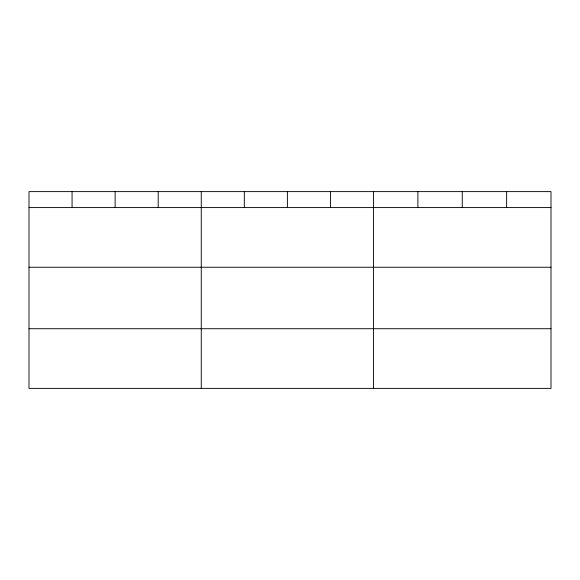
<?xml version="1.0" encoding="UTF-8"?>
<svg xmlns="http://www.w3.org/2000/svg" width="580" height="580" viewBox="0 0 580 580"><rect width="100%" height="100%" fill="white"/><g stroke="black" fill="none" stroke-linecap="round" stroke-linejoin="round"><path stroke-width="0.87" d="M551 267.242L551 191.618L29 191.618L29 388.382L551 388.382L551 267.242L29 267.242M29 207.582L551 207.582M29 328.715L551 328.715M506.63 191.618L506.63 207.582M462.26 191.618L462.26 207.582M417.89 191.618L417.89 207.582M373.52 191.618L373.52 388.382M330.455 191.618L330.455 207.582M287.39 191.618L287.39 207.582M244.325 191.618L244.325 207.582M201.26 191.618L201.26 388.382M158.195 191.618L158.195 207.582M115.13 191.618L115.13 207.582M72.065 191.618L72.065 207.582"/></g></svg>
